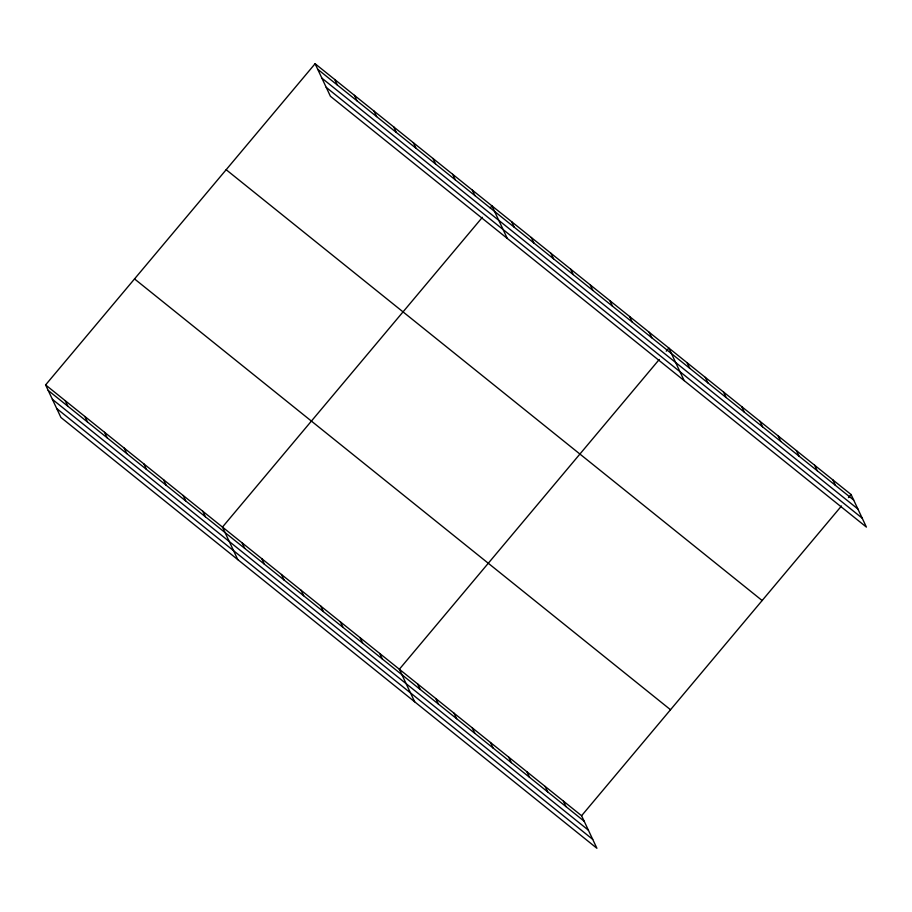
<?xml version="1.0" encoding="UTF-8"?>
<svg xmlns="http://www.w3.org/2000/svg" width="912" height="912" viewBox="0 0 912 912"><rect width="100%" height="100%" fill="white"/><g stroke="black" fill="none" stroke-linecap="round" stroke-linejoin="round"><path stroke-width="1.37" d="M45.6 384.91L581.582 815.727L596.904 848.274L60.922 417.468L45.6 384.91L315.096 63.726L851.078 494.532L866.4 527.09L330.418 96.273L315.096 63.726M482.38 217.318L222.471 527.079L237.793 559.637M490.223 207.97L491.967 205.895L507.289 238.442M659.251 359.488L399.353 669.248L414.675 701.807M666.227 351.177L668.849 348.053L684.16 380.612M581.582 815.727L841.491 505.966M848.468 497.644L851.078 494.532M317.695 69.244L853.678 500.05M321.89 78.158L857.873 508.976M326.211 87.358L862.205 518.164M226.165 169.712L762.147 600.529M134.531 278.924L670.514 709.73M48.199 390.427L584.182 821.233M52.394 399.353L588.377 830.159M56.715 408.542L592.709 839.359M832.861 479.883L835.449 485.401M814.633 465.234L817.232 470.752M796.415 450.585L799.003 456.103M778.187 435.947L780.786 441.454M759.958 421.298L762.557 426.805M741.741 406.649L744.34 412.167M723.512 392L726.112 397.518M705.295 377.351L707.883 382.869M687.067 362.702L689.666 368.22M649.196 332.264L651.784 337.782M629.542 316.464L632.13 321.982M609.889 300.664L612.488 306.181M590.235 284.875L592.834 290.392M570.581 269.074L573.181 274.592M550.928 253.274L553.527 258.791M531.274 237.485L533.873 243.002M511.621 221.684L514.22 227.202M472.313 190.095L474.913 195.613M452.66 174.295L455.259 179.812M433.006 158.506L435.605 164.012M413.364 142.705L415.952 148.223M393.71 126.905L396.298 132.422M374.057 111.116L376.645 116.622M354.403 95.315L356.991 100.833M334.75 79.515L337.337 85.033M563.365 801.078L565.953 806.584M545.137 786.429L547.736 791.947M526.919 771.78L529.507 777.298M508.691 757.131L511.29 762.649M490.474 742.482L493.061 748M472.245 727.833L474.844 733.351M454.016 713.184L456.616 718.702M435.799 698.546L438.398 704.053M417.571 683.897L420.17 689.415M379.7 653.448L382.299 658.966M360.046 637.659L362.645 643.165M340.393 621.859L342.992 627.376M320.739 606.058L323.338 611.576M301.085 590.269L303.685 595.775M281.432 574.469L284.031 579.986M261.778 558.668L264.377 564.186M242.125 542.879L244.724 548.386M202.817 511.279L205.417 516.796M183.175 495.49L185.763 501.007M163.522 479.689L166.109 485.207M143.868 463.889L146.456 469.406M124.214 448.1L126.802 453.617M104.561 432.299L107.149 437.817M84.907 416.51L87.506 422.017M65.254 400.71L67.853 406.228"/></g></svg>
